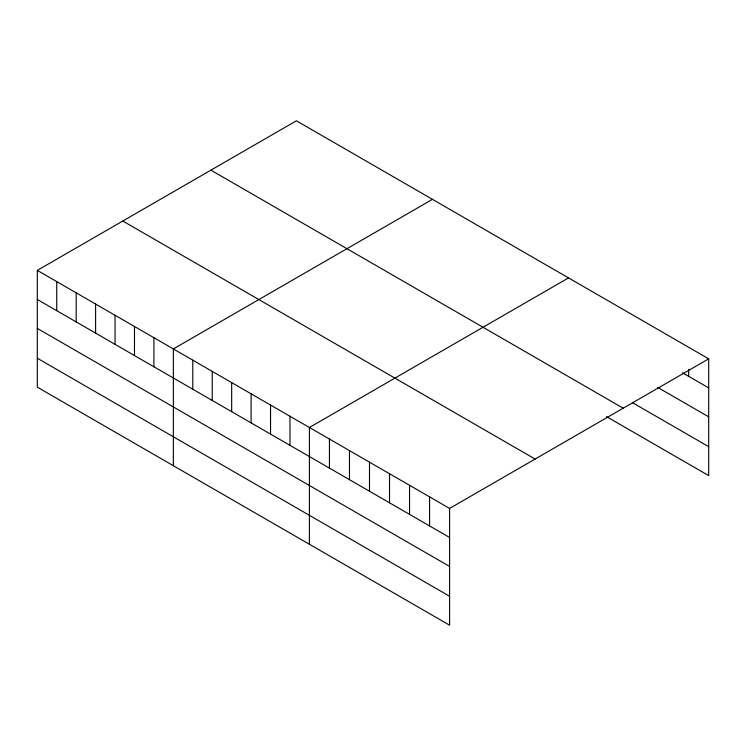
<?xml version="1.0" encoding="UTF-8"?>
<svg xmlns="http://www.w3.org/2000/svg" width="746" height="746" viewBox="0 0 746 746"><rect width="100%" height="100%" fill="white"/><g stroke="black" fill="none" stroke-linecap="round" stroke-linejoin="round"><path stroke-width="1.12" d="M37.3 270.388L449.596 508.418L449.596 625.204L37.3 387.165L37.3 270.388L296.404 120.796L708.7 358.835L708.7 475.612L606.563 416.65M432.456 199.341L173.361 348.932L173.361 465.718M568.517 277.894L309.413 427.486L309.413 544.272M449.596 508.418L708.7 358.835M682.665 372.869L708.7 387.892M657.636 387.361L708.7 416.846M632.599 402.737L708.7 446.668M210.894 170.153L623.199 408.193M122.801 221.021L535.106 459.06M37.3 299.454L449.596 537.484M37.3 328.399L449.596 566.438M37.3 358.22L449.596 596.259M688.67 369.363L688.67 376.338M429.575 496.864L429.575 525.93M409.545 485.301L409.545 514.367M389.524 473.738L389.524 502.804M369.494 462.175L369.494 491.241M349.473 450.612L349.473 479.678M329.443 439.049L329.443 468.115M289.98 416.268L289.98 445.334M270.546 405.041L270.546 434.107M251.104 393.823L251.104 422.889M231.67 382.605L231.67 411.671M212.228 371.377L212.228 400.443M192.794 360.159L192.794 389.225M153.918 337.714L153.918 366.78M134.485 326.496L134.485 355.562M115.052 315.269L115.052 344.335M95.609 304.051L95.609 333.117M76.176 292.824L76.176 321.89M56.733 281.606L56.733 310.672"/></g></svg>
